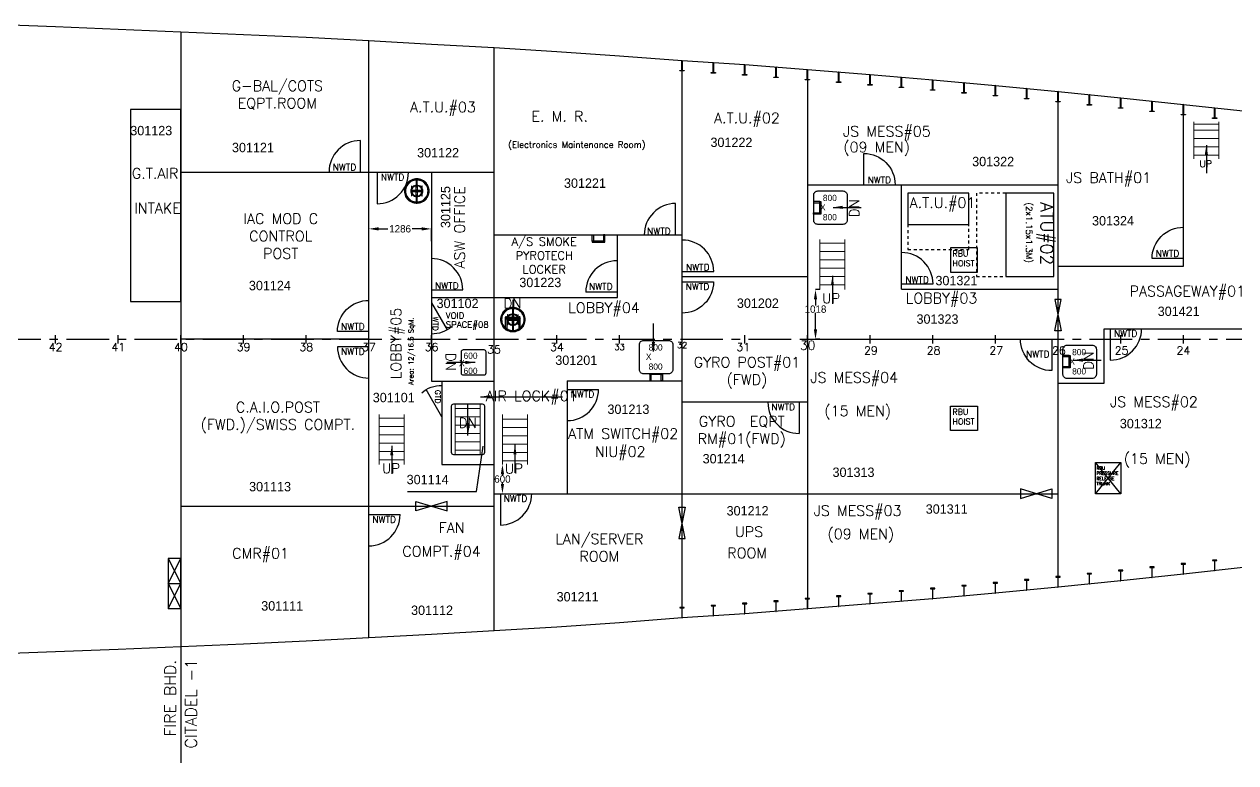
# Model space of a CAD drawing. Header units: inches. Extents: x -439515 to 171412, y -8673 to 415183.
# Drawn here: x 91138 to 116003, y 58600 to 73765 of the extents above; entities that cross this region are included whole.
import ezdxf
from ezdxf.enums import TextEntityAlignment as Align

# ---------------------------------------------------------------- set-up
doc = ezdxf.new("R2010")
doc.units = ezdxf.units.IN
doc.header["$LTSCALE"] = 700
doc.header["$MEASUREMENT"] = 0
doc.header["$PDMODE"] = 34
for name, pattern in [('CENTER', [2, 1.25, -0.25, 0.25, -0.25]), ('DOT', [0.2, 0.1, -0.1]), ('H1', [40, 20, -20])]:
    doc.linetypes.add(name, pattern=pattern)
for name, color, linetype in [('00', 7, 'Continuous'), ('01', 7, 'Continuous'), ('3 DECK', 7, 'Continuous'), ('COMPT.NOS', 4, 'Continuous'), ('COMPTNAME', 7, 'Continuous'), ('Escape scuttle', 30, 'Continuous'), ('Escape scuttle-RefEdit0', 30, 'Continuous'), ('HATCH', 142, 'Continuous'), ('HATCHES', 7, 'Continuous'), ('LIGHT_BULKHEADS', 7, 'Continuous'), ('MANHOLES', 160, 'Continuous'), ('UP-DOWN', 7, 'Continuous')]:
    doc.layers.add(name, color=color, linetype=linetype)
doc.layers.add('LADDER', color=7, linetype='Continuous', lineweight=15)
doc.styles.add('ROMANS', font='romans')
doc.styles.add('style1', font='romans.shx', dxfattribs={"height": 250})
doc.dimstyles.get("Standard").update_dxf_attribs({"dimtxt": 150.18, "dimasz": 200.18, "dimexe": 0.8, "dimexo": 0.625, "dimgap": 0.09, "dimtad": 0, "dimtih": 1, "dimtoh": 1, "dimdec": 0, "dimzin": 0, "dimdsep": 46, "dimtxsty": 'Standard', "dimcen": 8.09, "dimclrd": 40, "dimclre": 40, "dimadec": 0, "dimazin": 0, "dimtfac": 1, "dimtdec": 0, "dimtofl": 0, "dimtmove": 0, "dimatfit": 3, "dimfxl": 1, "dimtolj": 1, "dimtzin": 0, "dimarcsym": 0})

# ---------------------------------------------------------------- blocks, each defined once
blk = doc.blocks.new('H 600 X 600')
at = {"layer": 'HATCHES'}
for p, q in [((250, 600), (-250, 600)), ((-300, 550), (-300, 50)), ((300, 50), (300, 550)), ((-250, 0), (250, 0))]:
    blk.add_line(p, q, dxfattribs=at)
for centre, start, end in [((-250, 550), 90, 180), ((250, 550), 0, 90), ((-250, 50), 180, 270), ((250, 50), 270, 0)]:
    blk.add_arc(centre, 50, start, end, dxfattribs=at)
for s, p in [('  X', (-460, 210)), ('600', (-240, 386)), ('600', (-240, 24))]:
    blk.add_text(s, height=150, dxfattribs=at).set_placement(p)
blk = doc.blocks.new('H 800x800')
at = {"layer": 'HATCH'}
blk.add_lwpolyline([(51335, -32897), (51935, -32897, -0.414214), (52035, -32997), (52035, -33597, -0.414214), (51935, -33697), (51335, -33697, -0.414214), (51235, -33597), (51235, -32997, -0.414214)], format="xyb", close=True, dxfattribs=at)
at = {"layer": 'HATCHES'}
for s, p in [('800', (51455, -33139)), ('  X', (51277, -33364)), ('800', (51455, -33600))]:
    blk.add_text(s, height=150, dxfattribs=at).set_placement(p)
blk = doc.blocks.new('SDFER')
at = {"color": 3, "linetype": 'H1'}
for p, q in [((-835448, 173134), (-835491, 173134)), ((-835470, 172816), (-835470, 173135)), ((-835448, 172816), (-835491, 172816))]:
    blk.add_line(p, q, dxfattribs=at)
at = {"color": 3, "linetype": 'Continuous'}
for points in [[(-835445, 173152), (-835445, 173122), (-835220, 173122), (-835220, 173152)], [(-835457, 172838), (-835457, 173134), (-835482, 173135), (-835482, 172838)], [(-835445, 172801), (-835445, 172831), (-835220, 172831), (-835220, 172801)]]:
    blk.add_lwpolyline(points, close=True, dxfattribs=at)
blk.add_lwpolyline([(-835482, 172838, 3.732051), (-835457, 172838)], format="xyb", dxfattribs=at)
blk.add_arc((-835470, 173134), 25, 300, 240, dxfattribs=at)
blk = doc.blocks.new('A$C49E2739F')
at = {"layer": 'LADDER', "color": 3}
for p, q in [((112, 600), (1312, 600)), ((200, 600), (200, 0)), ((400, 600), (400, 0)), ((600, 600), (600, 0)), ((800, 600), (800, 0)), ((1000, 600), (1000, 0)), ((1200, 600), (1200, 0)), ((112, 0), (1312, 0))]:
    blk.add_line(p, q, dxfattribs=at)
blk = doc.blocks.new('fghghj')
at = {"color": 3, "linetype": 'Continuous'}
blk.add_lwpolyline([(318315, -37952), (318615, -37952), (318615, -37927), (318315, -37927)], close=True, dxfattribs=at)
at = {"layer": '00', "color": 3}
for points in [[(318345, -38102), (318345, -37952), (318315, -37952), (318315, -38102)], [(318585, -38102), (318585, -37952), (318615, -37952), (318615, -38102)]]:
    blk.add_lwpolyline(points, close=True, dxfattribs=at)
at = {"layer": '01', "color": 4, "linetype": 'ByBlock'}
blk.add_line((318615, -37927), (318615, -37927), dxfattribs=at)
blk.add_line((318615, -37927), (318615, -37927), dxfattribs=at)
blk = doc.blocks.new('3DFG')
at = {"color": 6, "linetype": 'Continuous'}
for p, q in [((166263, 174508), (166563, 175108)), ((166263, 175108), (166563, 174508)), ((166263, 173908), (166563, 174508)), ((166263, 174508), (166563, 173908))]:
    blk.add_line(p, q, dxfattribs=at)
at = {"color": 6}
blk.add_line((166263, 174508), (166563, 174508), dxfattribs=at)
at = {"layer": '01', "color": 6, "linetype": 'ByBlock'}
blk.add_lwpolyline([(166263, 173908), (166563, 173908), (166563, 175108), (166263, 175108)], close=True, dxfattribs=at)
blk = doc.blocks.new('DRN', base_point=(41665, 6815))
at = {"linetype": 'Continuous'}
blk.add_line((41160, 6825), (41160, 7825), dxfattribs=at)
blk.add_arc((41160, 6825), 1000, 0, 90, dxfattribs=at)
blk = doc.blocks.new('DLW', base_point=(36724, 4033))
at = {"linetype": 'Continuous'}
blk.add_line((37224, 4033), (36358, 4533), dxfattribs=at)
blk.add_arc((37224, 4033), 1000, 140, 180, dxfattribs=at)
blk = doc.blocks.new('*D254')
at = {"layer": '01', "color": 40, "linetype": 'ByBlock', "lineweight": -2, "transparency": 16777216}
for p, q in [((98209, 69309), (98209, 69564)), ((98409, 69563), (98601, 69563)), ((99294, 69563), (99102, 69563)), ((99495, 69309), (99495, 69564))]:
    blk.add_line(p, q, dxfattribs=at)
at = {"layer": '01', "color": 40, "linetype": 'ByBlock', "transparency": 16777216}
for points in [[(98409, 69596), (98409, 69530), (98209, 69563)], [(99294, 69596), (99294, 69530), (99495, 69563)]]:
    blk.add_solid(points, dxfattribs=at)
at = {"layer": 'Defpoints', "color": 0, "linetype": 'ByBlock', "transparency": 16777216}
for p in [(99495, 69563), (98209, 69309), (99495, 69309)]:
    blk.add_point(p, dxfattribs=at)
at = {"layer": '01', "color": 0, "linetype": 'ByBlock', "transparency": 16777216, "insert": (98852, 69563), "char_height": 150.2, "attachment_point": 5}
blk.add_mtext('\\A1;1286', dxfattribs=at)
blk = doc.blocks.new('A1M', base_point=(36991, 2400))
at = {"linetype": 'Continuous'}
for p, q in [((37491, 2550), (36491, 2250)), ((36491, 2550), (37491, 2250)), ((36491, 2250), (36491, 2550)), ((37491, 2250), (37491, 2550))]:
    blk.add_line(p, q, dxfattribs=at)
blk = doc.blocks.new('*D236')
at = {"layer": '01', "color": 40, "linetype": 'ByBlock', "lineweight": -2, "transparency": 16777216}
for p, q in [((107468, 68316), (107376, 68316)), ((107377, 68116), (107377, 67989)), ((107377, 67498), (107377, 67839)), ((107468, 67297), (107376, 67297))]:
    blk.add_line(p, q, dxfattribs=at)
at = {"layer": '01', "color": 40, "linetype": 'ByBlock', "transparency": 16777216}
for points in [[(107344, 68116), (107411, 68116), (107377, 68316)], [(107344, 67498), (107411, 67498), (107377, 67297)]]:
    blk.add_solid(points, dxfattribs=at)
at = {"layer": 'Defpoints', "color": 0, "linetype": 'ByBlock', "transparency": 16777216}
for p in [(107468, 68316), (107377, 67297), (107468, 67297)]:
    blk.add_point(p, dxfattribs=at)
at = {"layer": '01', "color": 0, "linetype": 'ByBlock', "transparency": 16777216, "insert": (107377, 67914), "char_height": 150.2, "attachment_point": 5}
blk.add_mtext('\\A1;1018', dxfattribs=at)
blk = doc.blocks.new('vladderplan1')
at = {"layer": 'LADDER', "color": 3}
for p, q in [((36898, 548770), (36898, 549658)), ((37498, 549603), (36898, 549603)), ((37498, 548770), (37498, 549658)), ((37498, 549458), (36898, 549458)), ((37498, 549258), (36898, 549258)), ((37498, 549058), (36898, 549058)), ((37498, 548858), (36898, 548858))]:
    blk.add_line(p, q, dxfattribs=at)
blk = doc.blocks.new('atuxxplan')
at = {"layer": '01', "color": 3, "linetype": 'ByBlock'}
blk.add_lwpolyline([(176366, 524559), (177826, 524559), (177826, 525309), (176366, 525309)], close=True, dxfattribs=at)
at = {"layer": '01', "color": 4, "linetype": 'DOT'}
blk.add_lwpolyline([(176366, 524559), (176366, 523959), (177826, 523959), (177826, 524559)], dxfattribs=at)
blk = doc.blocks.new('atu02xx')
at = {"layer": '01', "color": 3, "linetype": 'ByBlock'}
blk.add_lwpolyline([(175995, 526311), (177995, 526311), (177995, 527461), (175995, 527461)], close=True, dxfattribs=at)
at = {"layer": '01', "color": 4, "linetype": 'DOT'}
blk.add_lwpolyline([(175995, 526311), (175995, 525611), (177995, 525611), (177995, 526311)], dxfattribs=at)
at = {"insert": (176217, 527444), "char_height": 400, "width": 1855.09, "attachment_point": 1, "style": 'ROMANS'}
blk.add_mtext('{\\H0.75x;ATU#02\\P\\H0.5x;(2x1.15x1.3M)\\P }', dxfattribs=at)
blk = doc.blocks.new('*D263')
at = {"layer": '01', "color": 40, "linetype": 'ByBlock', "lineweight": -2, "transparency": 16777216}
for p, q in [((100952, 64725), (100951, 64725)), ((100952, 64525), (100952, 64500)), ((100952, 64325), (100952, 64350)), ((100952, 64125), (100951, 64125))]:
    blk.add_line(p, q, dxfattribs=at)
at = {"layer": '01', "color": 40, "linetype": 'ByBlock', "transparency": 16777216}
for points in [[(100919, 64525), (100986, 64525), (100952, 64725)], [(100919, 64325), (100986, 64325), (100952, 64125)]]:
    blk.add_solid(points, dxfattribs=at)
at = {"layer": 'Defpoints', "color": 0, "linetype": 'ByBlock', "transparency": 16777216}
for p in [(100952, 64725), (100952, 64125), (100952, 64125)]:
    blk.add_point(p, dxfattribs=at)
at = {"layer": '01', "color": 0, "linetype": 'ByBlock', "transparency": 16777216, "insert": (100952, 64425), "char_height": 150.2, "attachment_point": 5}
blk.add_mtext('\\A1;600', dxfattribs=at)
blk = doc.blocks.new('A$C1959151D')
at = {"layer": 'Escape scuttle-RefEdit0', "color": 3, "lineweight": 0}
for p, q in [((153, 297), (173, 297)), ((173, 297), (153, 297)), ((171, 308), (272, 310)), ((272, 310), (272, 284)), ((317, 317), (277, 317)), ((310, 322), (284, 322)), ((285, 554), (285, 559)), ((309, 559), (285, 559)), ((285, 309), (285, 285)), ((286, 309), (285, 309)), ((286, 309), (286, 285)), ((291, 309), (286, 309)), ((303, 321), (291, 321)), ((291, 278), (291, 321)), ((291, 309), (291, 285)), ((297, 309), (291, 309)), ((297, 421), (297, 441)), ((297, 441), (297, 421)), ((297, 309), (297, 285)), ((303, 309), (297, 309)), ((303, 278), (303, 321)), ((303, 285), (303, 309)), ((308, 309), (303, 309)), ((308, 423), (310, 322)), ((308, 285), (308, 309)), ((309, 309), (308, 309)), ((309, 554), (309, 559)), ((309, 285), (309, 309)), ((309, 285), (309, 309)), ((322, 284), (322, 310)), ((421, 297), (441, 297)), ((441, 297), (421, 297)), ((277, 277), (317, 277)), ((286, 171), (284, 272)), ((284, 272), (310, 272)), ((285, 285), (286, 285)), ((309, 278), (285, 278)), ((285, 272), (285, 278)), ((285, 272), (309, 272)), ((285, 40), (285, 35)), ((285, 35), (309, 35)), ((286, 285), (291, 285)), ((291, 285), (297, 285)), ((291, 278), (303, 278)), ((297, 285), (303, 285)), ((297, 173), (297, 153)), ((297, 153), (297, 173)), ((297, 0), (297, 35)), ((297, 0), (297, 35)), ((297, 16), (297, 22)), ((297, 16), (297, 22)), ((297, 0), (297, 15)), ((297, 0), (297, 15)), ((303, 285), (308, 285)), ((308, 285), (309, 285)), ((309, 272), (309, 278)), ((309, 40), (309, 35)), ((423, 286), (322, 284))]:
    blk.add_line(p, q, dxfattribs=at)
for points in [[(231, 7), (199, 17), (168, 29), (139, 46), (112, 65), (87, 87), (65, 112), (46, 139), (29, 168), (17, 199), (7, 231), (2, 264), (0, 297), (2, 330), (7, 363), (17, 395), (29, 426), (46, 455), (65, 482), (87, 507), (112, 529), (139, 548), (168, 565), (199, 577), (231, 587)], [(231, 7), (199, 17), (168, 29), (139, 46), (112, 65), (87, 87), (65, 112), (46, 139), (29, 168), (17, 199), (7, 231), (2, 264), (0, 297), (2, 330), (7, 363), (17, 395), (29, 426), (46, 455), (65, 482), (87, 507), (112, 529), (139, 548), (168, 565), (199, 577), (231, 587)], [(231, 587), (264, 592), (297, 594), (330, 592), (363, 587), (395, 577), (426, 565), (455, 548), (482, 529), (507, 507), (529, 482), (548, 455), (565, 426), (577, 395), (587, 363), (592, 330), (594, 297), (592, 264), (587, 231), (577, 199), (565, 168), (548, 139), (529, 112), (507, 87), (482, 65), (455, 46), (426, 29), (395, 17), (363, 7), (330, 2), (297, 0)], [(231, 587), (264, 592), (297, 594), (330, 592), (363, 587), (395, 577), (426, 565), (455, 548), (482, 529), (507, 507), (529, 482), (548, 455), (565, 426), (577, 395), (587, 363), (592, 330), (594, 297), (592, 264), (587, 231), (577, 199), (565, 168), (548, 139), (529, 112), (507, 87), (482, 65), (455, 46), (426, 29), (395, 17), (363, 7), (330, 2), (297, 0)], [(285, 594), (285, 554), (309, 554), (309, 594), (285, 594)], [(360, 572), (329, 577), (297, 579), (265, 577), (234, 572), (204, 563), (175, 551), (147, 536), (121, 518), (97, 497), (76, 473), (58, 447), (43, 419), (31, 390), (22, 360), (17, 329), (15, 297), (17, 265), (22, 234), (31, 204), (43, 175), (58, 147), (76, 121), (97, 97), (121, 76), (147, 58), (175, 43), (204, 31), (234, 22), (265, 17), (297, 15), (297, 0), (264, 2), (231, 7)], [(235, 23), (204, 32), (175, 44), (148, 59), (122, 78), (99, 99), (78, 122), (59, 148), (44, 175), (32, 204), (23, 235), (18, 266), (16, 297), (18, 328), (23, 359), (32, 390), (44, 419), (59, 446), (78, 472), (99, 495), (122, 516), (148, 535), (175, 550), (204, 562), (235, 571)], [(358, 565), (328, 570), (297, 572), (266, 570), (236, 565), (206, 556), (178, 545), (151, 530), (126, 512), (103, 491), (82, 468), (64, 443), (49, 416), (38, 388), (29, 358), (24, 328), (22, 297), (24, 266), (29, 236), (38, 206), (49, 178), (64, 151), (82, 126), (103, 103), (126, 82), (151, 64), (178, 49), (206, 38), (236, 29), (266, 24), (297, 22), (297, 16), (266, 18), (235, 23)], [(360, 552), (329, 557), (297, 559), (265, 557), (234, 552), (204, 542), (175, 529), (148, 513), (123, 493), (101, 471), (81, 446), (65, 419), (52, 390), (42, 360), (37, 329), (35, 297), (37, 265), (42, 234), (52, 204), (65, 175), (81, 148), (101, 123), (123, 101), (148, 81), (175, 65), (204, 52), (234, 42), (265, 37), (297, 35), (297, 0), (264, 2), (231, 7)], [(167, 421), (167, 173), (173, 173), (173, 421), (167, 421)], [(272, 284), (171, 286), (171, 308)], [(173, 316), (173, 310), (421, 310), (421, 316), (173, 316)], [(235, 571), (266, 576), (297, 578), (328, 576), (359, 571), (390, 562), (419, 550), (446, 535), (472, 516), (495, 495), (516, 472), (535, 446), (550, 419), (562, 390), (571, 359), (576, 328), (578, 297), (576, 266), (571, 235), (562, 204), (550, 175), (535, 148), (516, 122), (495, 99), (472, 78), (446, 59), (419, 44), (390, 32), (359, 23), (328, 18), (297, 16)], [(272, 284), (274, 284), (274, 310), (272, 310)], [(285, 559), (277, 322), (277, 317)], [(277, 317), (285, 554), (309, 554), (317, 317)], [(284, 322), (286, 423), (308, 423)], [(284, 322), (284, 320), (310, 320), (310, 322)], [(317, 317), (317, 322), (309, 559)], [(322, 310), (320, 310), (320, 284), (322, 284)], [(322, 310), (423, 308), (423, 286)], [(358, 29), (388, 38), (416, 49), (443, 64), (468, 82), (491, 103), (512, 126), (530, 151), (545, 178), (556, 206), (565, 236), (570, 266), (572, 297), (570, 328), (565, 358), (556, 388), (545, 416), (530, 443), (512, 468), (491, 491), (468, 512), (443, 530), (416, 545), (388, 556), (358, 565)], [(360, 22), (390, 31), (419, 43), (447, 58), (473, 76), (497, 97), (518, 121), (536, 147), (551, 175), (563, 204), (572, 234), (577, 265), (579, 297), (577, 329), (572, 360), (563, 390), (551, 419), (536, 447), (518, 473), (497, 497), (473, 518), (447, 536), (419, 551), (390, 563), (360, 572)], [(360, 42), (390, 52), (419, 65), (446, 81), (471, 101), (493, 123), (513, 148), (529, 175), (542, 204), (552, 234), (557, 265), (559, 297), (557, 329), (552, 360), (542, 390), (529, 419), (513, 446), (493, 471), (471, 493), (446, 513), (419, 529), (390, 542), (360, 552)], [(421, 421), (421, 173), (427, 173), (427, 421), (421, 421)], [(173, 284), (173, 278), (421, 278), (421, 284), (173, 284)], [(277, 277), (277, 272), (285, 35)], [(317, 277), (309, 40), (285, 40), (277, 277)], [(310, 272), (310, 274), (284, 274), (284, 272)], [(285, 40), (285, 0), (309, 0), (309, 40), (285, 40)], [(310, 272), (308, 171), (286, 171)], [(297, 35), (329, 37), (360, 42)], [(297, 22), (328, 24), (358, 29)], [(297, 15), (329, 17), (360, 22)], [(309, 35), (317, 272), (317, 277)]]:
    blk.add_lwpolyline(points, dxfattribs=at)
for points in [[(297, 22, 0.999999), (297, 572, 0.999999), (297, 22, 0.999999)], [(297, 272, 1), (297, 322, 1), (297, 272, 1)], [(297, 272, 1), (297, 322, 1), (297, 272, 1)], [(297, 272, 1), (297, 322, 1), (297, 272, 1)], [(297, 285, 1), (297, 309, 1), (297, 285, 1)]]:
    blk.add_lwpolyline(points, format="xyb", dxfattribs=at)
for radius, start, end in [(144, 90, 180.0001), (144, 179.9999, 270), (124, 90, 180), (124, 180, 270), (144, 359.9999, 90), (124, 0, 90), (144, 270, 0.0001), (124, 270, 0)]:
    blk.add_arc((297, 297), radius, start, end, dxfattribs=at)

msp = doc.modelspace()

# ---------------------------------------------------------------- linework, layer by layer
at = {"color": 7}
for p, q in [((94350.4, 73611.1), (94350.4, 60983.6)), ((100780.7, 61307.7), (100780.7, 73287)), ((104638.9, 61572.7), (104638.9, 73022)), ((107211, 72836.8), (107211, 61757.8)), ((94350.4, 70726.8), (100780.7, 70726.8)), ((100780.7, 69440.8), (104638.9, 69440.8)), ((104638.9, 68583.4), (107211, 68583.4)), ((91778.3, 67211.6), (91778.3, 67383.1)), ((93064.3, 67211.6), (93064.3, 67383.1)), ((94350.4, 67211.6), (94350.4, 67383.1)), ((98208.6, 67297.3), (94350.4, 67297.3)), ((95636.5, 67211.6), (95636.5, 67383.1)), ((96922.5, 67211.6), (96922.5, 67383.1)), ((98208.6, 67211.6), (98208.6, 67383.1)), ((99494.7, 67211.6), (99494.7, 67383.1)), ((100780.7, 67211.6), (100780.7, 67383.1)), ((107211, 67211.6), (107211, 67383.1)), ((108497.1, 67211.6), (108497.1, 67383.1)), ((109783.2, 67211.6), (109783.2, 67383.1)), ((111069.2, 67211.6), (111069.2, 67383.1)), ((112355.3, 67211.6), (112355.3, 67383.1)), ((113641.3, 67211.6), (113641.3, 67383.1)), ((114927.4, 67211.6), (114927.4, 67383.1)), ((104638.9, 66011.3), (107211, 66011.3)), ((100780.7, 64125.1), (107211, 64125.1)), ((94350.4, 63867.8), (100780.7, 63867.8))]:
    msp.add_line(p, q, dxfattribs=at)
for p, q in [((98208.6, 61166.3), (98208.6, 73428.4)), ((107211, 70469.6), (112353.3, 70469.6)), ((107211, 64125.1), (112354.8, 64125.1))]:
    msp.add_line(p, q)
at = {"color": 42}
for q in [(109140.2, 70469.6), (112355.3, 68326.1)]:
    msp.add_line((109140.1, 68326.1), q, dxfattribs=at)
at = {"color": 5, "linetype": 'CENTER'}
msp.add_line((13603.7, 67297.3), (147274.5, 67297.3), dxfattribs=at)
at = {"color": 5}
for p, q in [((102066.8, 67211.6), (102066.8, 67383.1)), ((103352.8, 67211.6), (103352.8, 67383.1)), ((104638.9, 67211.6), (104638.9, 67383.1)), ((105925, 67211.6), (105925, 67383.1))]:
    msp.add_line(p, q, dxfattribs=at)
at = {"color": 1}
for p, q in [((113126.9, 64125.1), (113641.3, 64768.1)), ((113641.3, 64125.1), (113126.9, 64768.1))]:
    msp.add_line(p, q, dxfattribs=at)
at = {"color": 6}
msp.add_lwpolyline([(93321.6, 72012.9), (93321.6, 68069), (94350.4, 68069), (94350.4, 72012.9)], close=True, dxfattribs=at)
at = {"color": 42}
for points in [[(112355.3, 68797.8), (114927.4, 68797.8), (114927.4, 71904)], [(112355.3, 66397.1), (113298.4, 66397.1), (113298.4, 67511.7), (120071.7, 67511.7)], [(107211, 67297.3), (112355.3, 67297.3)]]:
    msp.add_lwpolyline(points, dxfattribs=at)
at = {"linetype": 'Continuous'}
for points in [[(98037.1, 70732.6), (98037.1, 71375.6, 0.4150582), (97394.1, 70730.8)], [(108368.5, 70469.6), (108368.5, 71112.6, -0.41421), (109011.5, 70469.6, -0.41421)], [(98380.1, 70721.1), (98380.1, 70078.1, 0.4150582), (99023.1, 70722.9)], [(104506.2, 69440.8), (104506.2, 70083.8, 0.4150582), (103863.1, 69438.9)], [(114927.4, 68952.9), (114284.4, 68952.9, -0.4150582), (114929.3, 69595.9)], [(104638.9, 68690.6), (105287.7, 68690.6, 0.4150582), (104642.8, 69333.6)], [(99494.7, 68309.8), (100137.7, 68309.8, 0.4150582), (99492.8, 68952.9)], [(109140.1, 68433.3), (109788.9, 68433.3, 0.4150582), (109144, 69076.3)], [(104640.8, 68476.2), (105283.8, 68476.2, -0.4150582), (104638.9, 67833.2)], [(98208.6, 67452.5), (97565.6, 67452.5, -0.4150582), (98210.4, 68095.5)], [(113427, 67511.7), (113427, 66868.7, 0.4150582), (114070, 67513.5)], [(98208.6, 67142.2), (97565.6, 67142.2, 0.4150582), (98210.4, 66499.2)], [(112226.7, 67297.3), (112226.7, 66652.5, -0.4150582), (111583.6, 67297.3)], [(100909.3, 64125.1), (100909.3, 63482, 0.4150582), (101552.4, 64126.9)]]:
    msp.add_lwpolyline(points, format="xyb", dxfattribs=at)
at = {"color": 1}
for points in [[(110147.5, 68673.5), (110704.8, 68673.5), (110704.8, 69170.8), (110147.5, 69170.8)], [(110147.5, 65921.3), (110704.8, 65921.3), (110704.8, 65424.1), (110147.5, 65424.1)]]:
    msp.add_lwpolyline(points, close=True, dxfattribs=at)
at = {"linetype": 'ByBlock'}
for points in [[(112291, 68111.9), (112419.6, 67468.8), (112291, 67468.8), (112419.6, 68111.9), (112291, 68111.9)], [(104703.2, 63206.5), (104574.6, 63849.5), (104703.2, 63849.5), (104574.6, 63206.5), (104703.2, 63206.5)]]:
    msp.add_lwpolyline(points, dxfattribs=at)
at = {"color": 1, "linetype": 'Continuous'}
msp.add_lwpolyline([(113641.3, 64125.1), (113126.9, 64125.1), (113126.9, 64768.1), (113641.3, 64768.1)], close=True, dxfattribs=at)
at = {"layer": '01', "color": 4, "linetype": 'ByBlock'}
for p, q in [((94350.4, 73611.1), (94350.4, 58599.7)), ((98208.6, 68369.1), (98217.2, 68369.1))]:
    msp.add_line(p, q, dxfattribs=at)
at = {"layer": '01', "linetype": 'ByBlock'}
for p, q in [((105281.9, 72979.2), (105281.9, 72763.1)), ((105925, 72936.3), (105925, 72720.2)), ((106568, 72886.6), (106568, 72849.1)), ((107211, 72836.8), (107211, 72808.5)), ((107854, 72785), (107854, 72568.9)), ((108497.1, 72733.1), (108497.1, 72517)), ((109140.1, 72679.5), (109140.1, 72527.4)), ((109783.2, 72625.9), (109783.2, 72489.6)), ((110426.2, 72568.1), (110426.2, 72431.7)), ((111069.2, 72510.2), (111069.2, 72294.1)), ((111712.3, 72448.5), (111712.3, 72436)), ((112355.3, 62208), (112355.3, 72386.7)), ((112355.3, 72386.7), (112355.3, 72260.5)), ((112998.3, 72321.6), (112998.3, 72105.5)), ((113641.3, 72256.4), (113641.3, 72040.3)), ((114284.4, 72188.2), (114284.4, 71972.2)), ((114927.4, 72120.1), (114927.4, 71983.7)), ((115570.4, 72048.5), (115570.4, 71832.4)), ((112355.3, 69355), (112355.3, 69483.7)), ((115570.4, 62546.2), (115570.4, 62762.3)), ((112998.3, 62273.1), (112998.3, 62489.2)), ((113641.3, 62338.3), (113641.3, 62554.4)), ((114284.4, 62406.5), (114284.4, 62622.5)), ((114927.4, 62474.6), (114927.4, 62610.9)), ((110426.2, 62026.6), (110426.2, 62163)), ((111069.2, 62084.5), (111069.2, 62300.6)), ((112355.3, 62208), (112355.3, 62334.2)), ((107854, 61809.7), (107854, 62025.8)), ((108497.1, 61861.6), (108497.1, 62077.7)), ((109140.1, 61915.2), (109140.1, 62067.3)), ((109783.2, 61968.8), (109783.2, 62105.1)), ((111712.3, 62146.2), (111712.3, 62158.7)), ((105281.9, 61615.5), (105281.9, 61831.6)), ((105925, 61658.4), (105925, 61874.4)), ((106568, 61708.1), (106568, 61745.6)), ((107211, 61757.8), (107211, 61786.2))]:
    msp.add_line(p, q, dxfattribs=at)
at = {"layer": '01', "color": 1, "linetype": 'ByBlock'}
for p, q in [((103310.6, 68154.7), (103310.6, 69440.8)), ((99494.7, 68154.7), (100780.7, 68154.7)), ((99494.7, 68154.7), (103310.6, 68154.7)), ((102281.1, 66440), (104638.9, 66440))]:
    msp.add_line(p, q, dxfattribs=at)
at = {"layer": '01', "linetype": 'ByBlock'}
msp.add_lwpolyline([(99494.7, 70726.8), (99494.7, 66434.5), (100780.7, 66434.5)], dxfattribs=at)
at = {"layer": '01', "color": 1, "linetype": 'ByBlock'}
for points in [[(99709, 66434.5), (99709, 64725.6), (100780.7, 64725.6)], [(102281.1, 66440), (102281.1, 64125.1)]]:
    msp.add_lwpolyline(points, dxfattribs=at)
at = {"layer": '3 DECK', "color": 7}
for points in [[(90492.2, 73765.4), (91778.3, 73716.5), (93064.3, 73665.9), (94350.4, 73611.1), (95636.5, 73556.2), (96922.5, 73497.9), (98208.6, 73428.4), (99494.7, 73359), (100780.7, 73287), (102066.8, 73207.2), (103352.8, 73118.9), (104638.9, 73022), (105925, 72936.3), (107211, 72836.8), (108497.1, 72733.1), (109783.2, 72625.9), (111069.2, 72510.2), (112355.3, 72386.7), (113641.3, 72256.4), (114927.4, 72120.1), (116213.5, 71976.9)], [(116213.5, 62617.8), (114927.4, 62474.6), (113641.3, 62338.3), (112355.3, 62208), (111069.2, 62084.5), (109783.2, 61968.8), (108497.1, 61861.6), (107211, 61757.8), (105925, 61658.4), (104638.9, 61572.7), (103352.8, 61475.8), (102066.8, 61387.5), (100780.7, 61307.7), (99494.7, 61235.7), (98208.6, 61166.3), (96922.5, 61096.8), (95636.5, 61038.5), (94350.4, 60983.6), (93064.3, 60928.8), (91778.3, 60878.2), (90492.2, 60829.3)]]:
    msp.add_lwpolyline(points, dxfattribs=at)
at = {"layer": '3 DECK', "color": 4}
for points in [[(104642.3, 73021.6), (104642.3, 72816.3), (104666.7, 72816.3), (104681.8, 72816.3), (104681.8, 72806), (104666.6, 72806), (104596, 72806), (104596, 72816.3), (104635.5, 72816.3), (104635.5, 73022.4), (104642.3, 73021.6)], [(105285.4, 72978.7), (105285.4, 72773.4), (105309.7, 72773.4), (105324.8, 72773.4), (105324.8, 72763.1), (105309.6, 72763.1), (105239.1, 72763.1), (105239.1, 72773.4), (105278.5, 72773.4), (105278.6, 72979.6), (105285.4, 72978.7)], [(105928.4, 72935.9), (105928.4, 72730.5), (105952.8, 72730.5), (105967.8, 72730.5), (105967.8, 72720.2), (105952.7, 72720.2), (105882.1, 72720.2), (105882.1, 72730.5), (105921.5, 72730.5), (105921.5, 72936.8), (105928.4, 72935.9)], [(106571.4, 72886.1), (106571.4, 72680.8), (106595.7, 72680.8), (106610.8, 72680.8), (106610.8, 72670.5), (106595.6, 72670.5), (106525.1, 72670.5), (106525.1, 72680.8), (106564.5, 72680.8), (106564.6, 72887), (106571.4, 72886.1)], [(107214.5, 72836.4), (107214.5, 72631.1), (107238.8, 72631.1), (107253.9, 72631.1), (107253.9, 72620.8), (107238.7, 72620.8), (107168.2, 72620.8), (107168.2, 72631.1), (107207.6, 72631.1), (107207.6, 72837.3), (107214.5, 72836.4)], [(107857.5, 72784.5), (107857.5, 72579.2), (107881.8, 72579.2), (107896.9, 72579.2), (107896.9, 72568.9), (107881.7, 72568.9), (107811.2, 72568.9), (107811.2, 72579.2), (107850.6, 72579.2), (107850.7, 72785.4), (107857.5, 72784.5)], [(108500.5, 72732.7), (108500.5, 72527.3), (108524.9, 72527.3), (108540, 72527.3), (108540, 72517), (108524.8, 72517), (108454.2, 72517), (108454.2, 72527.3), (108493.7, 72527.3), (108493.7, 72733.5), (108500.5, 72732.7)], [(109143.5, 72679.1), (109143.5, 72473.8), (109167.9, 72473.8), (109183, 72473.8), (109183, 72463.5), (109167.8, 72463.5), (109097.2, 72463.5), (109097.2, 72473.8), (109136.7, 72473.8), (109136.7, 72680), (109143.5, 72679.1)], [(109786.6, 72625.5), (109786.6, 72420.2), (109810.9, 72420.2), (109826, 72420.2), (109826, 72409.9), (109810.8, 72409.9), (109740.3, 72409.9), (109740.3, 72420.2), (109779.7, 72420.2), (109779.7, 72626.4), (109786.6, 72625.5)], [(110429.6, 72567.6), (110429.6, 72362.3), (110454, 72362.3), (110469.1, 72362.3), (110469.1, 72352), (110453.9, 72352), (110383.3, 72352), (110383.3, 72362.3), (110422.8, 72362.3), (110422.8, 72568.5), (110429.6, 72567.6)], [(111072.7, 72509.7), (111072.7, 72304.4), (111097, 72304.4), (111112.1, 72304.4), (111112.1, 72294.1), (111096.9, 72294.1), (111026.4, 72294.1), (111026.4, 72304.4), (111065.8, 72304.4), (111065.8, 72510.6), (111072.7, 72509.7)], [(111715.7, 72448), (111715.7, 72242.7), (111740, 72242.7), (111755.1, 72242.7), (111755.1, 72232.4), (111739.9, 72232.4), (111669.4, 72232.4), (111669.4, 72242.7), (111708.8, 72242.7), (111708.9, 72448.9), (111715.7, 72448)], [(112358.7, 72386.1), (112358.7, 72181), (112383.1, 72181), (112398.2, 72181), (112398.2, 72170.7), (112383, 72170.7), (112312.4, 72170.7), (112312.4, 72181), (112351.9, 72181), (112351.9, 72387.4), (112358.7, 72386.1)], [(113001.7, 72321.1), (113001.7, 72115.8), (113026.1, 72115.8), (113041.2, 72115.8), (113041.2, 72105.5), (113026, 72105.5), (112955.4, 72105.5), (112955.4, 72115.8), (112994.9, 72115.8), (112994.9, 72322), (113001.7, 72321.1)], [(113644.8, 72255.8), (113644.8, 72050.6), (113669.1, 72050.6), (113684.2, 72050.6), (113684.2, 72040.3), (113669, 72040.3), (113598.5, 72040.3), (113598.5, 72050.6), (113637.9, 72050.6), (113637.9, 72257), (113644.8, 72255.8)], [(114287.8, 72187.8), (114287.8, 71982.5), (114312.1, 71982.5), (114327.2, 71982.5), (114327.2, 71972.2), (114312, 71972.2), (114241.5, 71972.2), (114241.5, 71982.5), (114280.9, 71982.5), (114281, 72188.7), (114287.8, 72187.8)], [(114930.8, 72119.6), (114930.8, 71914.3), (114955.2, 71914.3), (114970.3, 71914.3), (114970.3, 71904), (114955.1, 71904), (114884.5, 71904), (114884.5, 71914.3), (114924, 71914.3), (114924, 72120.5), (114930.8, 72119.6)], [(115573.9, 72048), (115573.9, 71842.7), (115598.2, 71842.7), (115613.3, 71842.7), (115613.3, 71832.4), (115598.1, 71832.4), (115527.6, 71832.4), (115527.6, 71842.7), (115567, 71842.7), (115567, 72048.9), (115573.9, 72048)], [(114930.8, 62475.1), (114930.8, 62680.4), (114955.2, 62680.4), (114970.3, 62680.4), (114970.3, 62690.7), (114955.1, 62690.7), (114884.5, 62690.7), (114884.5, 62680.4), (114924, 62680.4), (114924, 62474.2), (114930.8, 62475.1)], [(115573.9, 62546.6), (115573.9, 62752), (115598.2, 62752), (115613.3, 62752), (115613.3, 62762.3), (115598.1, 62762.3), (115527.6, 62762.3), (115527.6, 62752), (115567, 62752), (115567, 62545.8), (115573.9, 62546.6)], [(112358.7, 62208.3), (112358.7, 62413.7), (112383.1, 62413.7), (112398.2, 62413.7), (112398.2, 62424), (112383, 62424), (112312.4, 62424), (112312.4, 62413.7), (112351.9, 62413.7), (112351.9, 62207.6), (112358.7, 62208.3)], [(113001.7, 62273.6), (113001.7, 62478.9), (113026.1, 62478.9), (113041.2, 62478.9), (113041.2, 62489.2), (113026, 62489.2), (112955.4, 62489.2), (112955.4, 62478.9), (112994.9, 62478.9), (112994.9, 62272.7), (113001.7, 62273.6)], [(113644.8, 62338.9), (113644.8, 62544.1), (113669.1, 62544.1), (113684.2, 62544.1), (113684.2, 62554.4), (113669, 62554.4), (113598.5, 62554.4), (113598.5, 62544.1), (113637.9, 62544.1), (113637.9, 62337.7), (113644.8, 62338.9)], [(114287.8, 62406.9), (114287.8, 62612.2), (114312.1, 62612.2), (114327.2, 62612.2), (114327.2, 62622.5), (114312, 62622.5), (114241.5, 62622.5), (114241.5, 62612.2), (114280.9, 62612.2), (114281, 62406), (114287.8, 62406.9)], [(109786.6, 61969.2), (109786.6, 62174.5), (109810.9, 62174.5), (109826, 62174.5), (109826, 62184.8), (109810.8, 62184.8), (109740.3, 62184.8), (109740.3, 62174.5), (109779.7, 62174.5), (109779.7, 61968.3), (109786.6, 61969.2)], [(110429.6, 62027.1), (110429.6, 62232.4), (110454, 62232.4), (110469.1, 62232.4), (110469.1, 62242.7), (110453.9, 62242.7), (110383.3, 62242.7), (110383.3, 62232.4), (110422.8, 62232.4), (110422.8, 62026.2), (110429.6, 62027.1)], [(111072.7, 62085), (111072.7, 62290.3), (111097, 62290.3), (111112.1, 62290.3), (111112.1, 62300.6), (111096.9, 62300.6), (111026.4, 62300.6), (111026.4, 62290.3), (111065.8, 62290.3), (111065.8, 62084.1), (111072.7, 62085)], [(111715.7, 62146.7), (111715.7, 62352), (111740, 62352), (111755.1, 62352), (111755.1, 62362.3), (111739.9, 62362.3), (111669.4, 62362.3), (111669.4, 62352), (111708.8, 62352), (111708.9, 62145.8), (111715.7, 62146.7)], [(106571.4, 61708.6), (106571.4, 61913.9), (106595.7, 61913.9), (106610.8, 61913.9), (106610.8, 61924.2), (106595.6, 61924.2), (106525.1, 61924.2), (106525.1, 61913.9), (106564.5, 61913.9), (106564.6, 61707.7), (106571.4, 61708.6)], [(107214.5, 61758.1), (107214.5, 61963.6), (107238.8, 61963.6), (107253.9, 61963.6), (107253.9, 61973.9), (107238.7, 61973.9), (107168.2, 61973.9), (107168.2, 61963.6), (107207.6, 61963.6), (107207.6, 61757.6), (107214.5, 61758.1)], [(107857.5, 61810.2), (107857.5, 62015.5), (107881.8, 62015.5), (107896.9, 62015.5), (107896.9, 62025.8), (107881.7, 62025.8), (107811.2, 62025.8), (107811.2, 62015.5), (107850.6, 62015.5), (107850.7, 61809.3), (107857.5, 61810.2)], [(108500.5, 61862), (108500.5, 62067.4), (108524.9, 62067.4), (108540, 62067.4), (108540, 62077.7), (108524.8, 62077.7), (108454.2, 62077.7), (108454.2, 62067.4), (108493.7, 62067.4), (108493.7, 61861.2), (108500.5, 61862)], [(109143.5, 61915.6), (109143.5, 62120.9), (109167.9, 62120.9), (109183, 62120.9), (109183, 62131.2), (109167.8, 62131.2), (109097.2, 62131.2), (109097.2, 62120.9), (109136.7, 62120.9), (109136.7, 61914.7), (109143.5, 61915.6)], [(104642.3, 61573.1), (104642.3, 61778.4), (104666.7, 61778.4), (104681.8, 61778.4), (104681.8, 61788.7), (104666.6, 61788.7), (104596, 61788.7), (104596, 61778.4), (104635.5, 61778.4), (104635.5, 61572.3), (104642.3, 61573.1)], [(105285.4, 61616), (105285.4, 61821.3), (105309.7, 61821.3), (105324.8, 61821.3), (105324.8, 61831.6), (105309.6, 61831.6), (105239.1, 61831.6), (105239.1, 61821.3), (105278.5, 61821.3), (105278.6, 61615.1), (105285.4, 61616)], [(105928.4, 61658.8), (105928.4, 61864.2), (105952.8, 61864.2), (105967.8, 61864.2), (105967.8, 61874.4), (105952.7, 61874.4), (105882.1, 61874.4), (105882.1, 61864.2), (105921.5, 61864.2), (105921.5, 61657.9), (105928.4, 61658.8)]]:
    msp.add_lwpolyline(points, dxfattribs=at)
at = {"layer": 'COMPT.NOS', "color": 4, "linetype": 'ByBlock'}
for p, q in [((100422.6, 64167.7), (100556.3, 65103.5)), ((99004.4, 64167.7), (100422.6, 64167.7)), ((100422.6, 64167.7), (100422.6, 64167.7))]:
    msp.add_line(p, q, dxfattribs=at)
at = {"layer": 'HATCHES', "color": 1}
msp.add_lwpolyline([(100544.9, 65962), (99944.8, 65962, 0.4142136), (99901.9, 65919.1), (99901.9, 64976, 0.4142136), (99944.8, 64933.1), (100544.9, 64933.1, 0.4142136), (100587.8, 64976), (100587.8, 65919.1, 0.4142136)], format="xyb", close=True, dxfattribs=at)
msp.add_lwpolyline([(100544.9, 65962), (99944.8, 65962, 0.4142136), (99901.9, 65919.1), (99901.9, 64976, 0.4142136), (99944.8, 64933.1), (100544.9, 64933.1, 0.4142136), (100587.8, 64976), (100587.8, 65919.1, 0.4142136)], format="xyb", close=True, dxfattribs=at)
at = {"layer": 'MANHOLES'}
msp.add_circle((101166.5, 67700), 231.5, dxfattribs=at)

# ---------------------------------------------------------------- block references
for name, p, xscale, yscale, zscale in [('H 800x800', (63412.2, 98546.3), 0.8573749999999999, 0.8573749999999999, 0.8573749999999999), ('H 800x800', (59836.3, 95477.6), 0.8573749999999999, 0.8573749999999999, 0.8573749999999999), ('H 800x800', (68527.9, 95381.2), 0.8573749999999999, 0.8573749999999999, 0.8573749999999999), ('A1M', (99494.7, 63867.8), -0.6430312499999998, 0.6430312499999998, 0.6430312499999998)]:
    msp.add_blockref(name, p, dxfattribs=dict(xscale=xscale, yscale=yscale, zscale=zscale))
at = {"color": 5, "linetype": 'Continuous', "yscale": 0.8573749999999999, "zscale": 0.8573749999999999}
for p, xscale, rotation in [((140007.3, -203048.7), -0.8573749999999999, 270), ((375968, 36773.1), 0.8573749999999999, 180), ((375968, 36773.1), 0.8573749999999999, 180), ((145123, -206206.5), -0.8573749999999999, 270), ((145123, -206206.5), -0.8573749999999999, 270)]:
    msp.add_blockref('fghghj', p, dxfattribs=dict(at, xscale=xscale, rotation=rotation))
at = {"color": 7, "xscale": 0.6430312499999998, "yscale": 0.6430312499999998, "zscale": 0.6430312499999998}
for p, rotation in [((103310.6, 68589.2), 90), ((102275, 65943.3), 270), ((106717.6, 66011.3), 180), ((98202.4, 63371.2), 270)]:
    msp.add_blockref('DRN', p, dxfattribs=dict(at, rotation=rotation))
for name, p, xscale, yscale, zscale, rotation in [('DLW', (99494.7, 67724.3), -0.6430312499999998, 0.6430312499999998, 0.6430312499999998, 270), ('SDFER', (-47140.4, -648577), 0.8573749999999999, 0.8573749999999999, 0.8573749999999999, 270), ('DLW', (99709, 66027.3), -0.6430312499999998, 0.6430312499999998, 0.6430312499999998, 90)]:
    msp.add_blockref(name, p, dxfattribs=dict(xscale=xscale, yscale=yscale, zscale=zscale, rotation=rotation))
at = {"color": 5, "linetype": 'Continuous', "xscale": -0.8573749999999999, "yscale": 0.8573749999999999, "zscale": 0.8573749999999999}
msp.add_blockref('fghghj', (377149.4, 99110.6), dxfattribs=at)
at = {"color": 1, "xscale": 0.6430312499999998, "yscale": 0.6430312499999998, "zscale": 0.6430312499999998, "rotation": 180}
msp.add_blockref('A1M', (111904.7, 64125.1), dxfattribs=at)
at = {"layer": '01', "color": 4, "linetype": 'ByBlock', "xscale": 0.8573749999999999, "yscale": 0.8573749999999999, "zscale": 0.8573749999999999}
msp.add_blockref('vladderplan1', (83506.5, -399500.5), dxfattribs=at)
msp.add_blockref('vladderplan1', (83506.5, -399500.5), dxfattribs=at)
at = {"layer": '01', "linetype": 'ByBlock', "xscale": 0.8573749999999999, "yscale": 0.8573749999999999, "zscale": 0.8573749999999999}
for name, p in [('atuxxplan', (-41937.7, -380088.5)), ('3DFG', (-48456.3, -87335.9))]:
    msp.add_blockref(name, p, dxfattribs=at)
at = {"layer": '01', "linetype": 'ByBlock', "xscale": 0.8573749999999999, "yscale": 0.8573749999999999, "zscale": 0.8573749999999999, "rotation": 270}
msp.add_blockref('atu02xx', (-339962.1, 221191.8), dxfattribs=at)
at = {"layer": 'Escape scuttle', "linetype": 'Continuous', "ltscale": 0.2, "xscale": 0.8573749999999999, "yscale": 0.8573749999999999, "zscale": 0.8573749999999999}
for p in [(98939.9, 70086.4), (100911.8, 67445.9)]:
    msp.add_blockref('A$C1959151D', p, dxfattribs=at)
at = {"layer": 'HATCHES', "color": 7, "xscale": 0.8573749999999999, "yscale": 0.8573749999999999, "zscale": 0.8573749999999999}
msp.add_blockref('H 600 X 600', (100360.4, 66563.2), dxfattribs=at)
at = {"layer": 'LIGHT_BULKHEADS', "color": 3, "extrusion": (0, 0, -1), "xscale": 0.8573749999999999, "yscale": 0.8573749999999999, "zscale": -0.8573749999999999}
for p, rotation in [((-107982.6, 69440.8), 270), ((-100495.9, 66047.6), 270), ((-100495.9, 66047.6), 270), ((-98937.3, 65850.2), 270), ((-100952.2, 64629.1), 90)]:
    msp.add_blockref('A$C49E2739F', p, dxfattribs=dict(at, rotation=rotation))

# ---------------------------------------------------------------- texts
at = {"color": 7, "style": 'ROMANS'}
for p in [(97469.2, 70761, 0), (98457.7, 70557.2, 0), (108446.2, 70499.3, 0), (108446.2, 70499.3, 0), (103921.9, 69446.6), (114361.3, 68990.4, 0), (104719.8, 68706, 0), (99569.7, 68329.1, 0), (102729.9, 68312.9, 0), (104715.9, 68309.2, 0), (109221, 68448.7, 0), (97642.5, 67490, 0), (113502.1, 67344.7, 0), (97640.7, 66975.2, 0), (111697.4, 66922.4, 0), (102356.2, 66101.5, 0), (106474.8, 65838.1, 0), (100978.5, 63958, 0), (98283.7, 63529.4, 0)]:
    msp.add_text('NWTD', height=135.47, dxfattribs=at).set_placement(p)
for s, p in [('WTD', (99522.5, 67616.6)), ('GTD', (99571.8, 66117.4))]:
    msp.add_text(s, height=111.12, rotation=270, dxfattribs=at).set_placement(p, align=Align.CENTER)
for s, height, p in [('42', 165.04, (91780.9, 67136.8)), ('41', 165.04, (93066.9, 67136.8)), ('40', 165.04, (94353, 67136.8)), ('39', 165.04, (95639.1, 67136.8)), ('38', 165.04, (96925.1, 67136.8)), ('37', 165.04, (98211.2, 67136.8)), ('36', 165.04, (99497.3, 67136.8)), ('34', 165.04, (102069.4, 67136.8)), ('33', 123.78, (103355.4, 67136.8)), ('32', 123.78, (104640.9, 67177)), ('31', 165.04, (105895.6, 67136.8))]:
    msp.add_text(s, height=height, dxfattribs=at).set_placement(p, align=Align.MIDDLE)
for s, height, p in [('35', 165.04, (100780.2, 67004.2)), ('30', 185.19, (107215.1, 67079.1)), ('29', 165.04, (108514.3, 66983.6)), ('28', 165.04, (109800.3, 66983.6)), ('27', 165.04, (111086.4, 66983.6)), ('26', 165.04, (112372.5, 66983.6)), ('25', 165.04, (113658.5, 66983.6)), ('24', 165.04, (114927.6, 66983.6))]:
    msp.add_text(s, height=height, dxfattribs=at).set_placement(p, align=Align.CENTER)
for s, p in [('FIRE BHD.', (94251.5, 60715)), ('CITADEL -1', (94677.7, 60731.9))]:
    msp.add_text(s, height=235.78, rotation=90, dxfattribs=at).set_placement(p, align=Align.RIGHT)
at = {"attachment_point": 1, "style": 'ROMANS'}
for s, insert, char_height, width in [('RBU\\PHOIST', (110187.6, 69115.8), 120.03, 557.294), ('RBU\\PHOIST', (110187.6, 65866.4), 120.03, 557.294), ('RBU PRESSURE  RELEASE TRUNK', (113144, 64684.8), 64.303, 564.564)]:
    msp.add_mtext(s, dxfattribs=dict(at, insert=insert, char_height=char_height, width=width))
at = {"insert": (99024.7, 66352.9), "char_height": 102.885, "width": 1520.531, "attachment_point": 1, "rotation": 90}
msp.add_mtext('{\\Fromans.shx|c0;Area: 12/\\C3;16.5\\C256; SqM.}', dxfattribs=at)
at = {"layer": '01', "color": 0, "style": 'ROMANS'}
for p in [(98480.3, 64544.1), (101001.7, 64539.5)]:
    msp.add_text('UP', height=201.59, dxfattribs=at).set_placement(p)
at = {"layer": 'COMPT.NOS', "color": 4, "linetype": 'ByBlock', "char_height": 192.91, "width": 1570.243, "attachment_point": 1}
for s, insert in [('301123', (93314.3, 71677.6)), ('301222', (105221.5, 71436.9)), ('301121', (95401.4, 71330)), ('301122', (99201, 71223)), ('301322', (110592.8, 71042.5)), ('301221', (102215.4, 70598.6)), ('301324', (113052.5, 69826)), ('301124', (95749.2, 68495.9)), ('301223', (101299.1, 68559.5)), ('301321', (109838.9, 68597.5)), ('301102', (99600.7, 68129.4)), ('301202', (105764, 68133.7)), ('301421', (114400.4, 67966.5)), ('301323', (109450.5, 67806.8)), ('301201', (102036.9, 66962.7)), ('301101', (98291.2, 66196.5)), ('301213', (103107.7, 65955.8)), ('301312', (113623.5, 65661.7)), ('301214', (105061, 64939.8)), ('301313', (107726.8, 64661.6)), ('301114', (98986.9, 64512.1)), ('301113', (95753.1, 64366.5)), ('301311', (109639.8, 63906.7)), ('301212', (105552.7, 63870.4)), ('301111', (96001.5, 61918.2)), ('301211', (102064.1, 62105.7)), ('301112', (99077.3, 61828.1))]:
    msp.add_mtext(s, dxfattribs=dict(at, insert=insert))
at = {"layer": 'COMPT.NOS', "color": 4, "linetype": 'ByBlock', "insert": (99688.4, 69580.5), "char_height": 192.91, "width": 1570.243, "attachment_point": 1, "rotation": 90}
msp.add_mtext('301125', dxfattribs=at)
at = {"layer": 'COMPTNAME', "linetype": 'ByBlock', "style": 'style1'}
for s, height, p in [('E. M. R.', 214.34, (101549.1, 71767.8)), ('JS MESS#05 ', 214.344, (107941, 71458.8)), ('(09 MEN)', 214.34, (107948.9, 71134.8)), ('JS MESS#04', 214.34, (107272.3, 66404.1)), ('JS MESS#02', 214.34, (113422.7, 65903.5)), ('(15 MEN)', 214.34, (107560.1, 65718.2)), ('(15 MEN)', 214.34, (113704.4, 64737.5)), ('JS MESS#03', 214.34, (107341.6, 63669.7)), ('(09 MEN)', 214.34, (107623.3, 63192))]:
    msp.add_text(s, height=height, dxfattribs=at).set_placement(p)
at = {"layer": 'COMPTNAME', "color": 3, "linetype": 'ByBlock', "style": 'ROMANS'}
msp.add_text('(Electronics Maintenance Room)', height=128.606, dxfattribs=at).set_placement((101070.9, 71229.3))
at = {"layer": 'COMPTNAME', "color": 7, "style": 'style1'}
for s, p in [('G.T.AIR', (94302.5, 70595.5)), ('INTAKE', (94351, 69881.7)), ('LOBBY#04', (103771.2, 67836.5))]:
    msp.add_text(s, height=214.34, dxfattribs=at).set_placement(p, align=Align.RIGHT)
at = {"layer": 'COMPTNAME', "color": 7, "linetype": 'ByBlock', "style": 'style1'}
for s, height, p in [('JS BATH#01', 214.34, (112519.3, 70506.9)), ('A.T.U.#01', 214.34, (109308.6, 69993.7)), ('VOID', 128.61, (99789, 67719.5)), ('SPACE#08', 128.61, (99789, 67534.4)), ('ATM SWITCH#02 ', 214.344, (102299.6, 65250.9)), ('NIU#02', 214.34, (102850.7, 64882.1)), ('FAN ', 214.34, (99642.3, 63321.8)), ('UPS ', 214.34, (105724.1, 63237.1)), ('COMPT.#04', 214.34, (98897.2, 62835.4)), ('ROOM', 214.34, (105566.3, 62801.2))]:
    msp.add_text(s, height=height, dxfattribs=at).set_placement(p)
msp.add_text('ASW OFFICE', height=214.34, rotation=90, dxfattribs=at).set_placement((100181.8, 68749.4))
at = {"layer": 'COMPTNAME', "color": 7, "style": 'style1'}
msp.add_text('LOBBY#05', height=214.34, rotation=90, dxfattribs=at).set_placement((98873.8, 67942.6), align=Align.RIGHT)
at = {"layer": 'COMPTNAME', "color": 7, "attachment_point": 5, "style": 'style1'}
for s, insert, char_height, width in [('{\\C3;G-BAL/COTS\\PEQPT.ROOM}', (96332.6, 72311.4), 214.344, 4479.503), ('A.T.U.#03', (99730.7, 72028.5), 214.34, 1780.116), ('A.T.U.#02', (105969.8, 71804.3), 214.34, 1734.167), ('{\\C1;IAC MOD C\\PCONTROL \\PPOST}', (96402.4, 69414.8), 214.344, 4479.503), ('PASSAGEWAY#01', (115008.4, 68247.5), 214.344, 2720.737), ('LOBBY#03', (109964, 68105.1), 214.34, 1734.167), ('{\\C1;GYRO POST#01\\P(FWD)}', (105970.2, 66609.7), 214.344, 2484.014), ('AIR LOCK#01', (101552.5, 66096.9), 214.344, 1780.116), ('{\\C3;C.A.I.O.POST\\P(FWD.)/SWISS COMPT.}', (96344, 65688.4), 214.344, 4479.503), ('{\\C1;GYRO  EQPT RM#01(FWD)}', (105864.8, 65395.8), 214.344, 3115.129), ('LAN/SERVER ROOM', (102940.4, 63017.5), 214.344, 2504.544)]:
    msp.add_mtext(s, dxfattribs=dict(at, insert=insert, char_height=char_height, width=width))
at = {"layer": 'COMPTNAME'}
for s, insert, char_height, width, attachment_point, style in [('A/S SMOKE PYROTECH LOCKER', (101809.7, 69015.9), 171.475, 1670.868, 5, 'style1'), ('RBU PRESSURE  RELEASE TRUNK', (113144, 64684.8), 64.303, 564.564, 1, 'ROMANS'), ('CMR#01 ', (95405.4, 63008.3), 214.34, 2572.125, 1, 'style1')]:
    msp.add_mtext(s, dxfattribs=dict(at, insert=insert, char_height=char_height, width=width, attachment_point=attachment_point, style=style))
at = {"layer": 'UP-DOWN', "style": 'ROMANS'}
for height, p in [(141.11, (115256.6, 70828.3)), (141.11, (115256.6, 70828.3)), (201.59, (107512.1, 68035.8))]:
    msp.add_text('UP', height=height, dxfattribs=at).set_placement(p)
for rotation, p in [(90, (108272.9, 69800.1)), (270, (99791, 67017.8))]:
    msp.add_text('DN', height=201.59, rotation=rotation, dxfattribs=at).set_placement(p)
at = {"layer": 'UP-DOWN', "color": 7, "style": 'ROMANS'}
for p in [(100973.1, 67933.6), (100054.2, 65480.1), (100054.2, 65480.1)]:
    msp.add_text('DN', height=201.59, dxfattribs=at).set_placement(p)
msp.add_text('DN', height=201.59, rotation=90, dxfattribs=at).set_placement((113079.9, 66670.4))

# ---------------------------------------------------------------- dimensions: what is measured, and where the dimension line sits
at = {"layer": '01', "linetype": 'ByBlock'}
dim = msp.add_linear_dim(base=(99494.7, 69562.9), p1=(98208.6, 69308.7), p2=(99494.7, 69308.7), dimstyle='Standard', dxfattribs=at)
dim.commit()
dim.dimension.update_dxf_attribs({"geometry": '*D254', "text_midpoint": (98851.6, 69562.9)})
dim = msp.add_linear_dim(base=(107377.2056, 67297.3492), p1=(107468.1501, 68315.7931), p2=(107468.1501, 67297.3492), angle=90, dimstyle='Standard', dxfattribs=at)
dim.commit()
dim.dimension.update_dxf_attribs({"geometry": '*D236', "text_midpoint": (107377.2056, 67913.743), "dimtype": 160})
at = {"layer": '01', "color": 2, "linetype": 'ByBlock'}
dim = msp.add_linear_dim(base=(100952.2, 64125.1), p1=(100952.2, 64725.2), p2=(100952.2, 64125.1), angle=90, dimstyle='Standard', dxfattribs=at)
dim.commit()
dim.dimension.update_dxf_attribs({"geometry": '*D263', "text_midpoint": (100952.2, 64425.1)})

# ---------------------------------------------------------------- leaders
at = {"color": 3}
for points in [[(115399.1, 71281.1), (115399.1, 70703.5)], [(115399.1, 71281.1), (115399.1, 70703.5)], [(107736.7, 70004.3), (108314.4, 70004.3)], [(107725.5, 68602), (107725.5, 68024.3)], [(101174, 67530.4), (101174, 68108.1)], [(104050.1, 67041.8), (104050.1, 67619.5)], [(112663.9, 66867.3), (113241.6, 66867.3)], [(100392, 66820.4), (99814.3, 66820.4)], [(100245.4, 65376.7), (100245.4, 65954.3)], [(100245.4, 65376.7), (100245.4, 65954.3)], [(100245.4, 65321.9), (100245.4, 65899.6)], [(100245.4, 65321.9), (100245.4, 65899.6)], [(98680.1, 65110.2), (98680.1, 64532.5)], [(101209.4, 65130.3), (101209.4, 64552.6)]]:
    msp.add_leader(points, dimstyle='Standard', dxfattribs=at)
at = {"layer": 'COMPTNAME', "color": 7}
msp.add_leader([(100504.4, 66116.5), (102183.2, 66116.5)], dimstyle='Standard', override={"dimgap": 0.09, "dimtad": 0}, dxfattribs=at)

doc.saveas('drawing.dxf')
